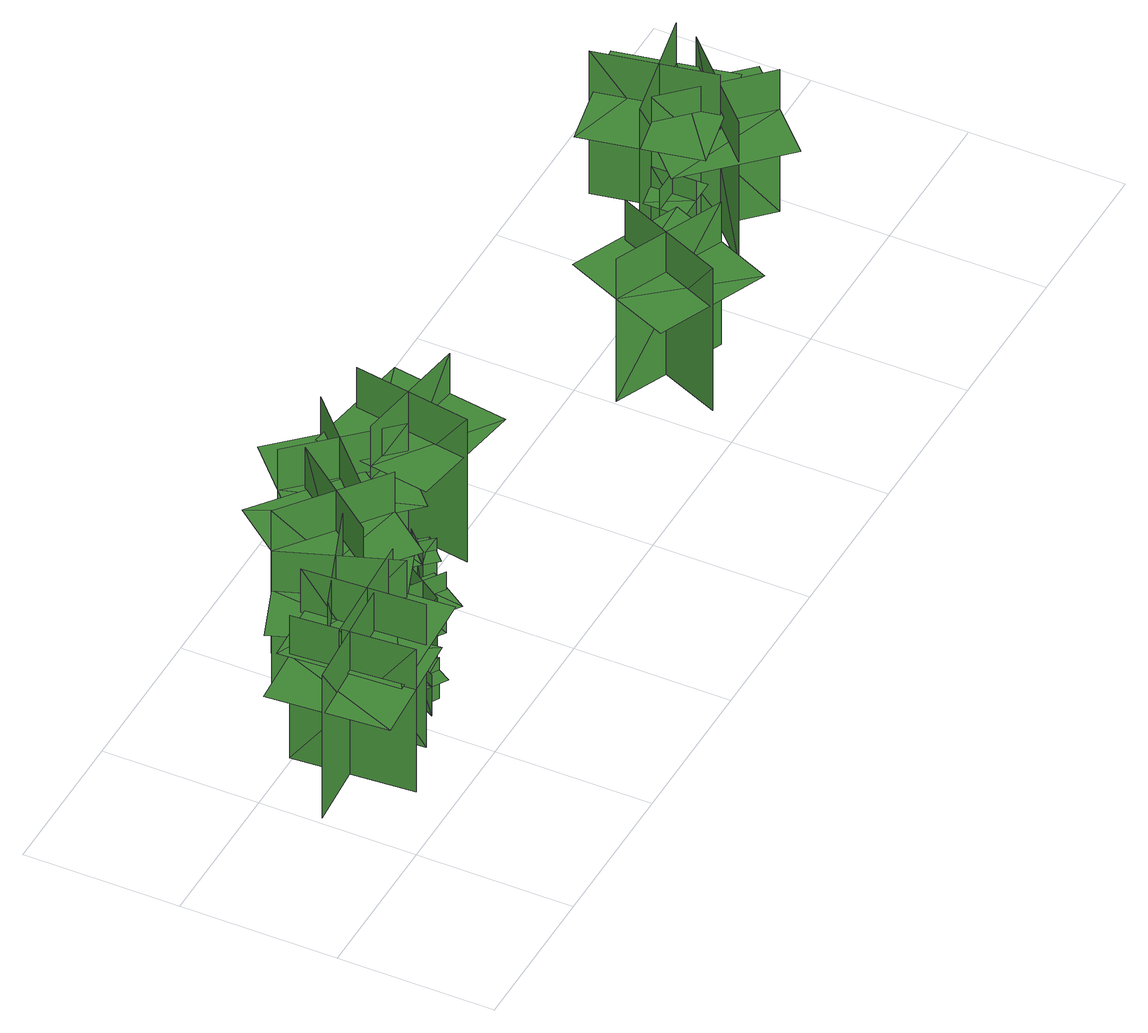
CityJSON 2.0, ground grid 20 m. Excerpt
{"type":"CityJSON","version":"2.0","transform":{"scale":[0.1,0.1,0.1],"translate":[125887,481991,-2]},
"CityObjects":{
"tree1":{"type":"SolitaryVegetationObject","geometry":[{"type":"MultiSurface","lod":"1","boundaries":[[[0,1,2]],[[0,2,3]],[[4,5,6]],[[4,6,7]],[[8,9,10]],[[8,10,11]],[[8,11,12]],[[8,12,13]]]}]},
"tree2":{"type":"SolitaryVegetationObject","geometry":[{"type":"MultiSurface","lod":"1","boundaries":[[[14,15,16]],[[14,16,17]],[[18,19,20]],[[18,20,21]],[[22,23,24]],[[22,24,25]],[[22,25,26]],[[22,26,27]]]}]},
"tree3":{"type":"SolitaryVegetationObject","geometry":[{"type":"MultiSurface","lod":"1","boundaries":[[[28,29,30]],[[28,30,31]],[[32,33,34]],[[32,34,35]],[[36,37,38]],[[36,38,39]],[[36,39,40]],[[36,40,41]]]}]},
"tree4":{"type":"SolitaryVegetationObject","geometry":[{"type":"MultiSurface","lod":"1","boundaries":[[[42,43,44]],[[42,44,45]],[[46,47,48]],[[46,48,49]],[[50,51,52]],[[50,52,53]],[[50,53,54]],[[50,54,55]]]}]},
"tree5":{"type":"SolitaryVegetationObject","geometry":[{"type":"MultiSurface","lod":"1","boundaries":[[[56,57,58]],[[56,58,59]],[[60,61,62]],[[60,62,63]],[[64,65,66]],[[64,66,67]],[[64,67,68]],[[64,68,69]]]}]},
"tree6":{"type":"SolitaryVegetationObject","geometry":[{"type":"MultiSurface","lod":"1","boundaries":[[[70,71,72]],[[70,72,73]],[[74,75,76]],[[74,76,77]],[[78,79,80]],[[78,80,81]],[[78,81,82]],[[78,82,83]]]}]},
"tree7":{"type":"SolitaryVegetationObject","geometry":[{"type":"MultiSurface","lod":"1","boundaries":[[[84,85,86]],[[84,86,87]],[[88,89,90]],[[88,90,91]],[[92,93,94]],[[92,94,95]],[[92,95,96]],[[92,96,97]]]}]},
"tree8":{"type":"SolitaryVegetationObject","geometry":[{"type":"MultiSurface","lod":"1","boundaries":[[[98,99,100]],[[98,100,101]],[[102,103,104]],[[102,104,105]],[[106,107,108]],[[106,108,109]],[[106,109,110]],[[106,110,111]]]}]},
"tree9":{"type":"SolitaryVegetationObject","geometry":[{"type":"MultiSurface","lod":"1","boundaries":[[[112,113,114]],[[112,114,115]],[[116,117,118]],[[116,118,119]],[[120,121,122]],[[120,122,123]],[[120,123,124]],[[120,124,125]]]}]},
"tree10":{"type":"SolitaryVegetationObject","geometry":[{"type":"MultiSurface","lod":"1","boundaries":[[[126,127,128]],[[126,128,129]],[[130,131,132]],[[130,132,133]],[[134,135,136]],[[134,136,137]],[[134,137,138]],[[134,138,139]]]}]},
"tree11":{"type":"SolitaryVegetationObject","geometry":[{"type":"MultiSurface","lod":"1","boundaries":[[[140,141,142]],[[140,142,143]],[[144,145,146]],[[144,146,147]],[[148,149,150]],[[148,150,151]],[[148,151,152]],[[148,152,153]]]}]},
"tree12":{"type":"SolitaryVegetationObject","geometry":[{"type":"MultiSurface","lod":"1","boundaries":[[[154,155,156]],[[154,156,157]],[[158,159,160]],[[158,160,161]],[[162,163,164]],[[162,164,165]],[[162,165,166]],[[162,166,167]]]}]},
"tree13":{"type":"SolitaryVegetationObject","geometry":[{"type":"MultiSurface","lod":"1","boundaries":[[[168,169,170]],[[168,170,171]],[[172,173,174]],[[172,174,175]],[[176,177,178]],[[176,178,179]],[[176,180,181]],[[176,181,177]]]}]},
"tree14":{"type":"SolitaryVegetationObject","geometry":[{"type":"MultiSurface","lod":"1","boundaries":[[[182,183,184]],[[182,184,185]],[[186,187,188]],[[186,188,189]],[[190,191,192]],[[190,192,193]],[[190,193,194]],[[190,194,195]]]}]},
"tree15":{"type":"SolitaryVegetationObject","geometry":[{"type":"MultiSurface","lod":"1","boundaries":[[[196,197,198]],[[196,198,199]],[[200,201,202]],[[200,202,203]],[[204,205,206]],[[204,206,207]],[[204,207,208]],[[204,208,209]]]}]}
},
"vertices":[
[162,135,4],[8,123,4],[8,123,219],[162,135,219],[84,203,4],[96,48,4],[96,48,219],[84,203,219],[84,203,159],[7,197,159],[19,42,159],[96,48,159],[174,54,159],[162,208,159],
[167,71,7],[158,226,7],[158,226,223],[167,71,223],[236,148,7],[82,139,7],[82,139,223],[236,148,223],[236,148,162],[232,225,162],[77,216,162],[82,139,162],[86,61,162],[241,70,162],
[185,104,33],[223,82,33],[223,82,95],[185,104,95],[192,76,33],[215,114,33],[215,114,95],[192,76,95],[192,76,77],[211,64,77],[234,102,77],[215,114,77],[196,125,77],[173,87,77],
[270,229,3],[125,175,3],[125,175,218],[270,229,218],[176,272,3],[230,127,3],[230,127,218],[176,272,218],[176,272,158],[103,245,158],[158,100,158],[230,127,158],[303,154,158],[249,299,158],
[328,126,33],[273,163,33],[273,163,125],[328,126,125],[320,170,33],[283,115,33],[283,115,125],[320,170,125],[320,170,99],[292,188,99],[255,133,99],[283,115,99],[310,96,99],[347,151,99],
[257,196,4],[352,318,4],[352,318,219],[257,196,219],[360,208,4],[237,303,4],[237,303,219],[360,208,219],[360,208,159],[407,269,159],[285,364,159],[237,303,159],[190,242,159],[312,147,159],
[377,210,32],[407,178,32],[407,178,94],[377,210,94],[376,180,32],[408,211,32],[408,211,94],[376,180,94],[376,180,77],[391,164,77],[423,195,77],[408,211,77],[393,227,77],[361,196,77],
[438,341,3],[326,234,3],[326,234,219],[438,341,219],[335,344,3],[442,232,3],[442,232,219],[335,344,219],[335,344,158],[279,291,158],[386,179,158],[442,232,158],[498,286,158],[391,398,158],
[483,318,23],[459,165,23],[459,165,238],[483,318,238],[399,258,23],[552,234,23],[552,234,238],[399,258,238],[399,258,178],[387,181,178],[540,157,178],[552,234,178],[564,310,178],[411,334,178],
[875,173,27],[814,31,27],[814,31,242],[875,173,242],[779,136,27],[921,74,27],[921,74,242],[779,136,242],[779,136,182],[748,64,182],[890,3,182],[921,74,182],[952,145,182],[810,207,182],
[947,129,24],[965,175,24],[965,175,89],[947,129,89],[979,143,24],[933,161,24],[933,161,89],[979,143,89],[974,145,65],[981,164,65],[949,177,65],[941,158,65],[934,139,65],[966,126,65],
[965,157,14],[997,120,14],[997,120,79],[965,157,79],[962,123,14],[1000,155,14],[1000,155,79],[962,123,79],[967,126,55],[980,111,55],[1006,133,55],[993,149,55],[980,164,55],[953,142,55],
[1037,210,23],[1094,211,23],[1094,211,117],[1037,210,117],[1069,180,23],[1068,237,23],[1068,237,117],[1069,180,117],[1069,180,87],[1068,237,87],[1037,236,87],[1038,179,87],[1100,180,87],[1099,237,87],
[1120,175,24],[1090,327,24],[1090,327,239],[1120,175,239],[1178,260,24],[1026,230,24],[1026,230,239],[1178,260,239],[1178,260,179],[1163,336,179],[1011,306,179],[1026,230,179],[1041,154,179],[1193,184,179],
[1079,131,2],[1189,240,2],[1189,240,217],[1079,131,217],[1182,130,2],[1073,240,2],[1073,240,217],[1182,130,217],[1182,130,157],[1237,184,157],[1129,295,157],[1073,240,157],[1018,186,157],[1127,76,157]
]}
